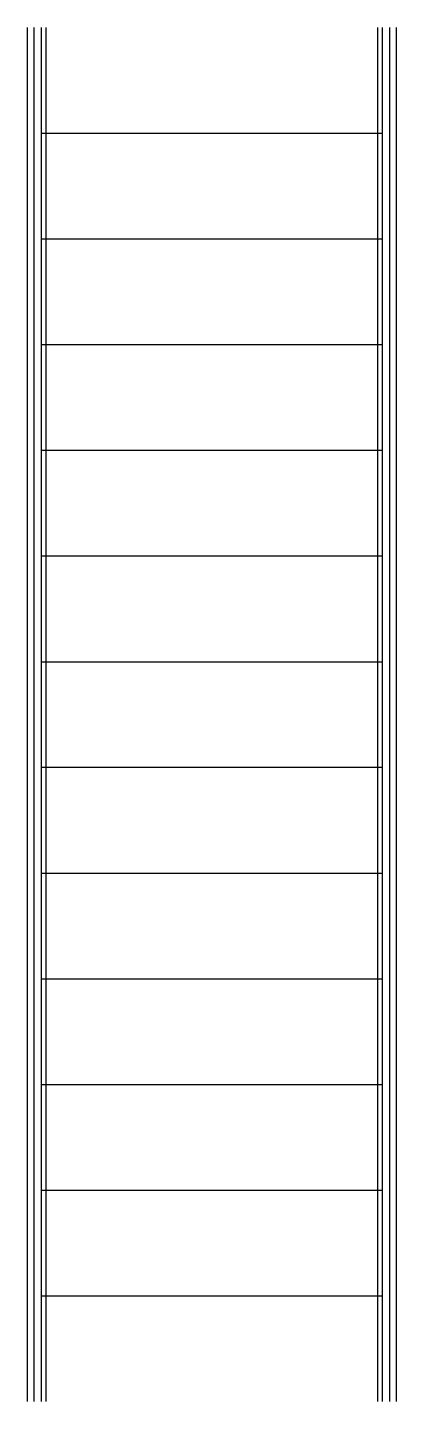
# Model space of a CAD drawing. Header units: millimetres. Extents: x -275 to 275, y 0 to 2048.
import ezdxf

# ---------------------------------------------------------------- set-up
doc = ezdxf.new("R2010")
doc.units = ezdxf.units.MM

msp = doc.modelspace()

# ---------------------------------------------------------------- linework, layer by layer
for p, q in [((-275, 0), (-275, 2048.5)), ((-247.4, 0), (-247.4, 2048.5)), ((247.4, 0), (247.4, 2048.5)), ((275, 0), (275, 2048.5))]:
    msp.add_line(p, q)
at = {"color": 3}
for p, q in [((-265, 0), (-265, 2048.5)), ((-254, 0), (-254, 2048.5)), ((254, 0), (254, 2048.5)), ((265, 0), (265, 2048.5))]:
    msp.add_line(p, q, dxfattribs=at)
at = {"color": 2}
for p, q in [((-254, 1890.9), (254, 1890.9)), ((-254, 1733.3), (254, 1733.3)), ((-254, 1575.8), (254, 1575.8)), ((-254, 1418.2), (254, 1418.2)), ((-254, 1260.6), (254, 1260.6)), ((-254, 1103), (254, 1103)), ((-254, 945.5), (254, 945.5)), ((-254, 787.9), (254, 787.9)), ((-254, 630.3), (254, 630.3)), ((-254, 472.7), (254, 472.7)), ((-254, 315.2), (254, 315.2)), ((-254, 157.6), (254, 157.6))]:
    msp.add_line(p, q, dxfattribs=at)

doc.saveas('drawing.dxf')
